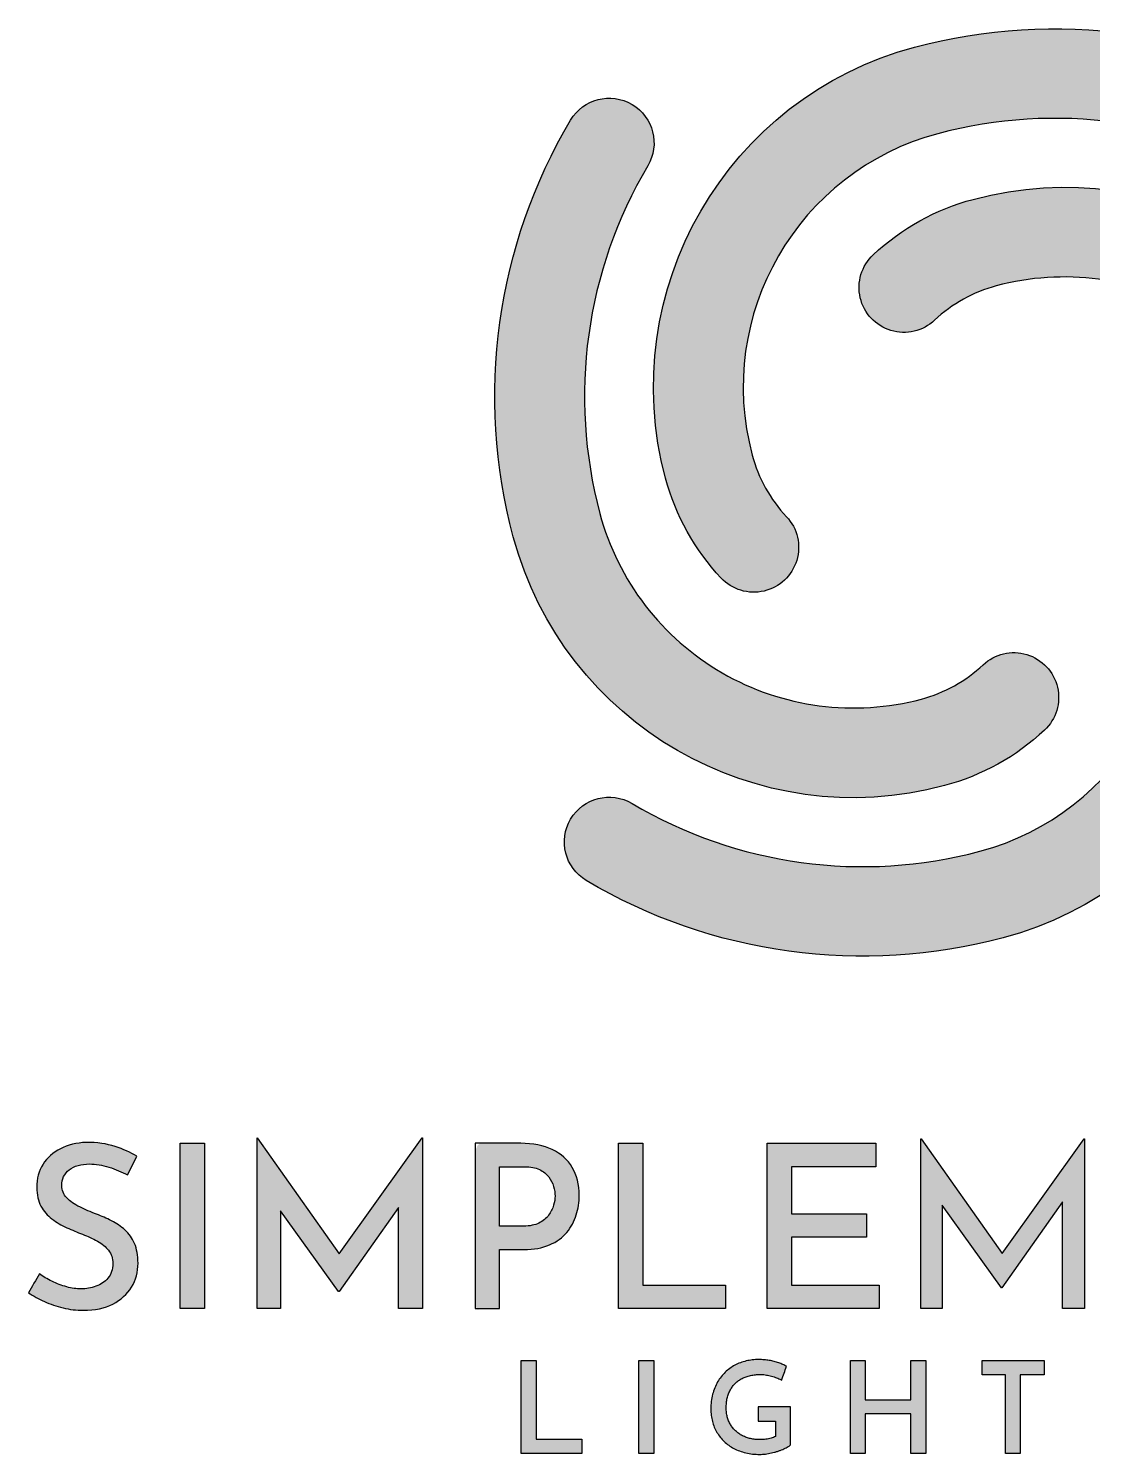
# Model space of a CAD drawing. Extents: x 19 to 206, y 19 to 162.
# Drawn here: x 18.8 to 125.7, y 19 to 162.3 of the extents above; entities that cross this region are included whole.
import ezdxf

# ---------------------------------------------------------------- set-up
doc = ezdxf.new("R2010")
doc.units = 0
doc.layers.add('fill-base', color=250, linetype='CONTINUOUS')
doc.layers.add('logo-outline', color=7, linetype='CONTINUOUS')
doc.layers.add('fill-hero', color=140, linetype='CONTINUOUS', true_color=0x00a8ff)

msp = doc.modelspace()

# ---------------------------------------------------------------- hatches: boundary and pattern name
at = {"layer": 'fill-base', "linetype": 'Continuous'}
h = msp.add_hatch(color=256, dxfattribs=at)
h.dxf.hatch_style = 1
edge = h.paths.add_edge_path()
edge.add_arc((105.555447592182, 123.2268573076361), 23.59218832498521, 194.9999999999996, 223.1730355562345, ccw=False)
edge.add_arc((116.949599593071, 126.279911134712), 35.38828248747749, 105.00000000000011, 195.0000000000001, ccw=False)
edge.add_arc((121.8895444547624, 107.8437859242904), 54.47476377688475, 59.33331208667232, 105, ccw=False)
edge.add_arc((147.3759075015805, 150.8246180505037), 4.505707035577944, -120.66668791332711, 59.33331208667238, ccw=False)
edge.add_arc((121.8895444547624, 107.8437859242905), 45.46334970572888, 59.33331208667226, 104.9999999999999)
edge.add_arc((116.949599593071, 126.2799111347119), 26.37686841632172, 104.9999999999999, 194.9999999999999)
edge.add_arc((105.5554475921819, 123.2268573076363), 14.58077425382938, 195, 223.173035556235)
edge.add_arc((91.63585415667276, 110.167811147942), 4.50570703557793, -136.8269644437653, 43.17303555623562, ccw=False)
h = msp.add_hatch(color=256, dxfattribs=at)
h.dxf.hatch_style = 1
edge = h.paths.add_edge_path()
edge.add_arc((119.7781467587131, 122.373166893659), 23.59218832498518, 105.00000000000031, 133.1730355562353, ccw=False)
edge.add_arc((122.8312005857886, 110.9790148927698), 35.38828248747757, 14.999999999999886, 104.99999999999989, ccw=False)
edge.add_arc((104.3950753753673, 106.0390700310783), 54.4747637768846, -30.666687913327678, 15, ccw=False)
edge.add_arc((147.3759075015805, 80.55270698426037), 4.505707035577895, 149.3333120866723, 329.333312086672, ccw=False)
edge.add_arc((104.3950753753673, 106.0390700310784), 45.46334970572882, 329.3333120866723, 375)
edge.add_arc((122.8312005857887, 110.9790148927698), 26.37686841632178, 15.0000000000001, 105.0000000000001)
edge.add_arc((119.7781467587128, 122.373166893659), 14.58077425382918, 104.9999999999997, 133.1730355562346)
edge.add_arc((106.7191005990188, 136.2927603291681), 4.505707035577868, 133.1730355562345, 313.17303555623585, ccw=False)
h = msp.add_hatch(color=256, dxfattribs=at)
h.dxf.hatch_style = 1
edge = h.paths.add_edge_path()
edge.add_arc((118.9244563447358, 108.150467727128), 23.59218832498501, 14.999999999999886, 43.17303555623488, ccw=False)
edge.add_arc((107.5303043438466, 105.0974139000523), 35.38828248747752, -75.00000000000011, 14.999999999999886, ccw=False)
edge.add_arc((102.590359482155, 123.5335391104736), 54.47476377688458, 239.33331208667238, 285, ccw=False)
edge.add_arc((77.1039964353371, 80.55270698426047), 4.505707035577944, 59.33331208667278, 239.33331208667238, ccw=False)
edge.add_arc((102.5903594821552, 123.5335391104736), 45.46334970572881, 239.3333120866722, 284.9999999999999)
edge.add_arc((107.5303043438466, 105.0974139000522), 26.37686841632175, 284.9999999999999, 374.9999999999999)
edge.add_arc((118.9244563447358, 108.150467727128), 14.58077425382928, 14.99999999999978, 43.17303555623476)
edge.add_arc((132.8440497802449, 121.2095138868221), 4.505707035577879, 43.17303555623448, 223.1730355562355, ccw=False)
h = msp.add_hatch(color=256, dxfattribs=at)
h.dxf.hatch_style = 1
edge = h.paths.add_edge_path()
edge.add_spline(control_points=[(24.88955800000002, 48.178616), (24.03530800000004, 48.178616), (23.35730800000004, 47.98436599999999), (22.85405800000003, 47.59511599999999), (22.35080800000002, 47.20586599999999), (22.09955800000001, 46.676366), (22.09955800000001, 46.00511599999999), (22.09955800000001, 45.53186599999999), (22.26680800000002, 45.120116), (22.60280800000002, 44.76986599999999), (22.93805800000003, 44.41886599999999), (23.37230800000002, 44.11361599999999), (23.90630800000002, 43.854866), (24.43955800000003, 43.595366), (25.00430800000002, 43.35161599999999), (25.59905800000003, 43.122866), (26.10230800000004, 42.93986599999999), (26.60105800000001, 42.72236599999999), (27.09755800000004, 42.47111599999999), (27.59330800000002, 42.219866), (28.04330800000002, 41.910866), (28.44680800000002, 41.544866), (28.85105800000001, 41.179616), (29.171308, 40.725116), (29.40755800000004, 40.183616), (29.64380800000002, 39.642116), (29.76230800000001, 38.982866), (29.76230800000001, 38.205116), (29.76230800000001, 37.320116), (29.54480800000004, 36.51986599999999), (29.11055800000001, 35.803616), (28.67555800000002, 35.08661599999999), (28.05005800000003, 34.51811599999999), (27.23480800000004, 34.099616), (26.41880800000003, 33.679616), (25.43105800000003, 33.470366), (24.27230800000002, 33.470366), (23.570308, 33.470366), (22.88855800000004, 33.549866), (22.22480800000004, 33.710366), (21.56180800000003, 33.87086599999999), (20.93630800000001, 34.083866), (20.34905799999999, 34.350866), (19.76180800000001, 34.617116), (19.23155800000002, 34.91111599999999), (18.75905800000002, 35.23136599999999), (19.125058, 35.864116), (19.49105800000002, 36.496866), (19.85705800000003, 37.129616), (20.22305800000002, 36.870116), (20.642308, 36.62261599999999), (21.11555800000004, 36.386366), (21.588058, 36.150116), (22.08005800000002, 35.96336599999999), (22.59080800000003, 35.826116), (23.101558, 35.688866), (23.58605800000002, 35.620616), (24.04355800000001, 35.620616), (24.54680800000001, 35.620616), (25.04255800000003, 35.708366), (25.53005800000001, 35.883866), (26.01755800000002, 36.058616), (26.42180800000001, 36.333866), (26.74280800000002, 36.707366), (27.06305800000001, 37.080866), (27.22355800000002, 37.572866), (27.22355800000002, 38.18336599999999), (27.22355800000002, 38.701616), (27.082558, 39.139616), (26.80055800000002, 39.49886599999999), (26.51855800000004, 39.857366), (26.14430800000001, 40.165616), (25.67930800000004, 40.42436599999999), (25.21355800000002, 40.68386599999999), (24.71480800000001, 40.912616), (24.18080800000002, 41.111366), (23.66255800000004, 41.309366), (23.13605800000004, 41.530616), (22.60280800000002, 41.774366), (22.068808, 42.01811599999999), (21.57305800000002, 42.31211599999999), (21.11630800000002, 42.654866), (20.658808, 42.99836599999999), (20.28830800000001, 43.42436599999999), (20.00705800000002, 43.93586599999999), (19.72505800000003, 44.44661599999998), (19.58405800000002, 45.07586599999999), (19.58405800000002, 45.82286599999999), (19.58405800000002, 46.70711599999999), (19.79330800000003, 47.481116), (20.21255800000002, 48.14486600000001), (20.63180800000003, 48.807866), (21.21530800000003, 49.330616), (21.96230800000003, 49.711616), (22.709308, 50.092616), (23.57105800000004, 50.306366), (24.54680800000001, 50.352116), (25.65980800000001, 50.352116), (26.62805800000006, 50.21486599999999), (27.45230800000001, 49.940366), (28.27580800000002, 49.66586599999999), (29.007808, 49.338116), (29.64830800000004, 48.95636599999999), (29.33555800000004, 48.33111599999999), (29.02280799999998, 47.70586599999999), (28.71005799999999, 47.08061599999998), (28.130308, 47.385866), (27.50555799999999, 47.64461599999999), (26.834308, 47.85836599999999), (26.16305800000003, 48.07211599999999), (25.51505800000003, 48.178616), (24.88955800000002, 48.178616)], knot_values=[0, 0, 0, 0, 1, 1, 1, 2, 2, 2, 3, 3, 3, 4, 4, 4, 5, 5, 5, 6, 6, 6, 7, 7, 7, 8, 8, 8, 9, 9, 9, 10, 10, 10, 11, 11, 11, 12, 12, 12, 13, 13, 13, 14, 14, 14, 15, 15, 15, 16, 16, 16, 17, 17, 17, 18, 18, 18, 19, 19, 19, 20, 20, 20, 21, 21, 21, 22, 22, 22, 23, 23, 23, 24, 24, 24, 25, 25, 25, 26, 26, 26, 27, 27, 27, 28, 28, 28, 29, 29, 29, 30, 30, 30, 31, 31, 31, 32, 32, 32, 33, 33, 33, 34, 34, 34, 35, 35, 35, 36, 36, 36, 37, 37, 37, 37], weights=[1, 1, 1, 1, 1, 1, 1, 1, 1, 1, 1, 1, 1, 1, 1, 1, 1, 1, 1, 1, 1, 1, 1, 1, 1, 1, 1, 1, 1, 1, 1, 1, 1, 1, 1, 1, 1, 1, 1, 1, 1, 1, 1, 1, 1, 1, 1, 1, 1, 1, 1, 1, 1, 1, 1, 1, 1, 1, 1, 1, 1, 1, 1, 1, 1, 1, 1, 1, 1, 1, 1, 1, 1, 1, 1, 1, 1, 1, 1, 1, 1, 1, 1, 1, 1, 1, 1, 1, 1, 1, 1, 1, 1, 1, 1, 1, 1, 1, 1, 1, 1, 1, 1, 1, 1, 1, 1, 1, 1, 1, 1, 1], degree=3, periodic=0)
h = msp.add_hatch(color=256, dxfattribs=at)
h.dxf.hatch_style = 1
h.paths.add_polyline_path([(33.99380800000005, 50.26061599999998), (36.44180800000003, 50.26061599999998), (36.44180800000003, 33.653366), (33.99380800000005, 33.653366)])
h = msp.add_hatch(color=256, dxfattribs=at)
h.dxf.hatch_style = 1
h.paths.add_polyline_path([(53.91830800000001, 44.667491), (58.310308, 50.809616), (58.356058, 50.809616), (58.356058, 33.653366), (55.93130800000003, 33.653366), (55.93130800000003, 43.81162999999999), (49.96130800000002, 35.368616), (49.91555800000001, 35.368616), (44.08281200000003, 43.46693499999999), (44.08280799999999, 33.653366), (41.72555800000001, 33.653366), (41.72555800000001, 50.809616), (41.74880800000003, 50.809616), (49.97468200000001, 39.1524)])
h = msp.add_hatch(color=256, dxfattribs=at)
h.dxf.hatch_style = 1
edge = h.paths.add_edge_path()
edge.add_spline(control_points=[(71.38280800000001, 49.631366), (72.259558, 49.211366), (72.93005800000002, 48.61361600000001), (73.39580800000003, 47.83586599999999), (73.860808, 47.05811599999999), (74.09330800000002, 46.11236599999999), (74.09330800000002, 44.99936599999999), (74.09330800000002, 44.343116), (73.99430800000003, 43.69586599999999), (73.79630799999998, 43.05536599999999), (73.598308, 42.41486599999999), (73.28180799999998, 41.831366), (72.84680799999998, 41.305616), (72.41180799999998, 40.779866), (71.83655800000001, 40.359866), (71.11955800000003, 40.04711599999999), (70.40255800000003, 39.73436599999999), (69.53330800000002, 39.578366), (68.51180800000002, 39.578366), (67.70355800000003, 39.578366), (66.89530799999999, 39.578366), (66.087058, 39.578366), (66.087058, 37.60361599999999), (66.087058, 35.628866), (66.087058, 33.654116), (65.27105800000002, 33.654116), (64.45505800000005, 33.654116), (63.63905800000001, 33.654116), (63.63905800000001, 39.189616), (63.63905800000001, 44.72511599999999), (63.63905800000001, 50.26061599999998), (65.16430800000005, 50.26061599999998), (66.68955800000002, 50.26061599999998), (68.21480800000005, 50.26061599999998), (69.450058, 50.26061599999998), (70.50605800000004, 50.050616), (71.38280800000001, 49.631366)], knot_values=[0, 0, 0, 0, 1, 1, 1, 2, 2, 2, 3, 3, 3, 4, 4, 4, 5, 5, 5, 6, 6, 6, 7, 7, 7, 8, 8, 8, 9, 9, 9, 10, 10, 10, 11, 11, 11, 12, 12, 12, 12], weights=[1, 1, 1, 1, 1, 1, 1, 1, 1, 1, 1, 1, 1, 1, 1, 1, 1, 1, 1, 1, 1, 1, 1, 1, 1, 1, 1, 1, 1, 1, 1, 1, 1, 1, 1, 1, 1], degree=3, periodic=0)
edge = h.paths.add_edge_path(flags=16)
edge.add_spline(control_points=[(70.04405800000005, 42.243116), (70.45580800000002, 42.448616), (70.77980800000005, 42.711866), (71.01605800000003, 43.032116), (71.25230800000003, 43.35236599999999), (71.42030800000002, 43.683866), (71.51930800000002, 44.02736599999999), (71.618308, 44.37086599999999), (71.66780800000002, 44.67986599999999), (71.66780800000002, 44.95361599999999), (71.66780800000002, 45.25886599999999), (71.618308, 45.58286599999999), (71.51930800000002, 45.92561599999999), (71.42030800000002, 46.26836599999999), (71.25605800000004, 46.588616), (71.02730800000005, 46.88636599999999), (70.798558, 47.18336599999999), (70.485808, 47.42786599999999), (70.08980800000005, 47.61836599999999), (69.693058, 47.80886599999999), (69.19805800000005, 47.90411599999999), (68.60330800000001, 47.90411599999999), (67.764558, 47.90411599999999), (66.925808, 47.90411599999999), (66.087058, 47.90411599999999), (66.087058, 45.91411599999999), (66.087058, 43.924116), (66.087058, 41.934116), (66.89530800000004, 41.934116), (67.70355800000003, 41.934116), (68.51180800000007, 41.934116), (69.12155799999998, 41.934116), (69.63305800000003, 42.036866), (70.04405800000005, 42.243116)], knot_values=[0, 0, 0, 0, 1, 1, 1, 2, 2, 2, 3, 3, 3, 4, 4, 4, 5, 5, 5, 6, 6, 6, 7, 7, 7, 8, 8, 8, 9, 9, 9, 10, 10, 10, 11, 11, 11, 11], weights=[1, 1, 1, 1, 1, 1, 1, 1, 1, 1, 1, 1, 1, 1, 1, 1, 1, 1, 1, 1, 1, 1, 1, 1, 1, 1, 1, 1, 1, 1, 1, 1, 1, 1], degree=3, periodic=0)
h = msp.add_hatch(color=256, dxfattribs=at)
h.dxf.hatch_style = 1
h.paths.add_polyline_path([(78.05105799999998, 50.26061599999998), (80.49905800000002, 50.26061599999998), (80.49905800000002, 36.009866), (88.80230800000002, 36.009866), (88.80230800000002, 33.653366), (78.05105799999998, 33.653366)])
h = msp.add_hatch(color=256, dxfattribs=at)
h.dxf.hatch_style = 1
h.paths.add_polyline_path([(92.98880799999999, 50.26061599999998), (103.899058, 50.26061599999998), (103.899058, 47.90411599999999), (95.43455800000002, 47.90411599999999), (95.43455800000002, 43.169366), (102.960808, 43.169366), (102.960808, 40.813616), (95.43455800000002, 40.813616), (95.43455800000002, 36.009866), (104.219308, 36.009866), (104.219308, 33.653366), (92.98805800000002, 33.653366), (92.98805800000002, 50.26061599999998)])
at = {"layer": 'fill-hero', "linetype": 'Continuous'}
h = msp.add_hatch(color=256, dxfattribs=at)
h.dxf.hatch_style = 1
edge = h.paths.add_edge_path()
edge.add_arc((104.7017571782046, 109.0041581411054), 23.59218832498533, 284.99999999999983, 313.17303555623477, ccw=False)
edge.add_arc((101.6487033511289, 120.3983101419943), 35.38828248747747, 195, 284.99999999999994, ccw=False)
edge.add_arc((120.0848285615504, 125.3382550036858), 54.47476377688468, 149.3333120866724, 195, ccw=False)
edge.add_arc((77.10399643533718, 150.8246180505038), 4.50570703557791, -30.666687913327223, 149.3333120866717, ccw=False)
edge.add_arc((120.0848285615504, 125.3382550036857), 45.46334970572885, 149.3333120866723, 194.9999999999999)
edge.add_arc((101.6487033511289, 120.3983101419943), 26.37686841632172, 195, 285.0000000000001)
edge.add_arc((104.7017571782047, 109.0041581411051), 14.5807742538292, 285, 313.1730355562349)
edge.add_arc((117.7608033378988, 95.08456470559607), 4.505707035577908, -46.82696444376489, 133.1730355562359, ccw=False)
h = msp.add_hatch(color=256, dxfattribs=at)
h.dxf.hatch_style = 1
h.paths.add_polyline_path([(108.416308, 33.653366), (108.416308, 50.718116), (108.439558, 50.718116), (116.578468, 39.16524), (124.818058, 50.718116), (124.863808, 50.718116), (124.863808, 33.653366), (122.667808, 33.653366), (122.667808, 44.369256), (116.560558, 35.734616), (116.514808, 35.734616), (110.567308, 44.022958), (110.567308, 33.653366)])
h = msp.add_hatch(color=256, dxfattribs=at)
h.dxf.hatch_style = 1
h.paths.add_polyline_path([(68.261044, 28.41492800000001), (69.76077099999999, 28.41492800000001), (69.76077099999999, 20.518924), (74.34968000000002, 20.518924), (74.34968000000002, 19.083288), (68.261044, 19.083288)])
h = msp.add_hatch(color=256, dxfattribs=at)
h.dxf.hatch_style = 1
h.paths.add_polyline_path([(80.08649100000002, 28.41492800000001), (81.58621399999998, 28.41492800000001), (81.58621399999998, 19.083288), (80.08649100000002, 19.083288)])
h = msp.add_hatch(color=256, dxfattribs=at)
h.dxf.hatch_style = 1
edge = h.paths.add_edge_path()
edge.add_spline(control_points=[(93.10403, 19.07047), (93.00357656396199, 19.05258470817579), (92.80724683040116, 19.0176290638793), (92.51598958367506, 18.98767556445932), (92.08256167427584, 18.9735068039124), (91.51680197507704, 19.00622008015782), (90.83007384531031, 19.11397288667093), (90.403115231067, 19.25692335766797), (90.19430599999998, 19.326835), (90.00216976984368, 19.40851873665217), (89.62511654630707, 19.56881706347034), (89.1054757068891, 19.88666967255916), (88.80478420921904, 20.14678336676984), (88.656123, 20.275383), (88.52018056260886, 20.41646794172166), (88.2488865358807, 20.69802462618987), (87.92006928852786, 21.18897596270127), (87.65525958438629, 21.72146721043394), (87.46257194301037, 22.29496233748243), (87.3467753308663, 22.90291466668013), (87.30977530015683, 23.57980200450096), (87.35038540218098, 24.29294355121117), (87.4693537478681, 25.01591483718021), (87.62978797248626, 25.45765292752592), (87.707575, 25.671831), (87.79811587404875, 25.87110040016373), (87.97533286806014, 26.26113334900027), (88.32811654433434, 26.79109684334657), (88.6163177838608, 27.08867395517029), (88.758663, 27.23565), (88.91040170378614, 27.37057102353733), (89.21200567908743, 27.63874727676223), (89.72674762495012, 27.96343413607031), (90.09786837523586, 28.11898698487351), (90.284029, 28.19701500000001), (90.47972305680798, 28.26137708319058), (90.8720551053183, 28.3904117015966), (91.48887964391577, 28.49391277887114), (92.08979168233057, 28.52679671532884), (92.65888329974449, 28.50326111454803), (93.18304418077575, 28.44325874413522), (93.51718186311216, 28.36401358389976), (93.680848, 28.325198), (93.83586726123671, 28.28106826028717), (94.133611959817, 28.19630849595597), (94.55129450910341, 28.03589328061921), (94.80333832083441, 27.90221817604349), (94.924214, 27.83811), (94.76184866666664, 27.37665466666667), (94.59948333333332, 26.91519933333334), (94.43711799999996, 26.453744), (94.37822476152391, 26.48551538204872), (94.25247804538277, 26.55335248972473), (94.04181510302256, 26.64176826982306), (93.88957557242395, 26.69484563561258), (93.809031, 26.722927), (93.72341205624716, 26.75285757991256), (93.55263587268, 26.81255733776256), (93.29136054427154, 26.8845924637409), (93.03082987481736, 26.94247209819325), (92.77744750903584, 26.98495181899474), (92.53778080927792, 27.01167319314733), (92.20990097110587, 27.02325497046413), (91.79935014775141, 27.00076381738603), (91.31174656652922, 26.92951235450872), (91.00848821278008, 26.83367344986305), (90.860846, 26.787014), (90.72603384677716, 26.73450271931526), (90.46058721614423, 26.63110742301031), (90.09841895802143, 26.40846108348892), (89.77635310499005, 26.14076024199565), (89.49874575456234, 25.82576525018602), (89.26343363153028, 25.46803538982677), (89.14977730895335, 25.2038277193056), (89.09194000000002, 25.069378), (89.04527436662725, 24.92699804462495), (88.94909032216583, 24.63353411906706), (88.8777109478249, 24.15846619163187), (88.85246581175026, 23.67453869038948), (88.87843298819107, 23.20149814666585), (88.9559378777001, 22.76026314590567), (89.05568855961101, 22.4865635421501), (89.10475799999998, 22.351925), (89.16536986486803, 22.22510978843752), (89.28519023519974, 21.97441554488972), (89.52475835028363, 21.63468905608134), (89.80363478139365, 21.33145449895372), (90.12552989234251, 21.06964884869123), (90.48726491645664, 20.84783135745287), (90.75179191299993, 20.7403070839867), (90.886481, 20.685559), (91.0299383835354, 20.64160530560567), (91.32245641177894, 20.55198114195935), (91.78809509622214, 20.48334415119317), (92.20325126726893, 20.46293362892771), (92.55717538325923, 20.47315320269551), (92.83967972053694, 20.49893490720345), (93.1136285819608, 20.54037417881711), (93.3723377066021, 20.60011640447825), (93.61000370154808, 20.67926470500975), (93.75282868771737, 20.75264528010772), (93.821848, 20.788106), (93.821848, 21.30510633333333), (93.821848, 21.82210666666667), (93.821848, 22.339107), (93.2364853333333, 22.339107), (92.65112266666667, 22.339107), (92.06576, 22.339107), (92.06576, 22.81765233333334), (92.06576, 23.29619766666667), (92.06576, 23.77474300000001), (93.151033, 23.774743), (94.236306, 23.774743), (95.32157899999999, 23.774743), (95.32157899999999, 22.49719733333333), (95.32157899999999, 21.21965166666667), (95.32157899999999, 19.94210599999999), (95.2760655488653, 19.90139163473089), (95.17746753359086, 19.81319011389224), (94.99439929506063, 19.70005179920609), (94.77874054114812, 19.59197189758723), (94.53844764428688, 19.48352640928932), (94.2772942443735, 19.38152195815895), (93.99907862362556, 19.28531323936653), (93.7079839776032, 19.19898852282401), (93.4086235884829, 19.12558932726003), (93.20583968402576, 19.08889350431605), (93.10403, 19.07047)], knot_values=[0, 0, 0, 0, 0.3060254537518148, 0.5981069256325277, 0.8774359103458927, 1.606239148517214, 2.295327799558569, 2.954912847500821, 2.954912847500821, 2.954912847500821, 3.580810038037745, 4.183190060509438, 4.772220992848313, 4.772220992848313, 4.772220992848313, 5.359026703231228, 5.943281973745748, 6.536276866898298, 7.138895214002002, 7.752294513344607, 8.387244074869775, 9.167476913084117, 9.892444856678864, 10.57478017294792, 10.57478017294792, 10.57478017294792, 11.23086136826829, 11.85893761546921, 12.47189584018604, 12.47189584018604, 12.47189584018604, 13.08042389394198, 13.68143879472315, 14.28635463323956, 14.28635463323956, 14.28635463323956, 14.90364406976103, 15.52391101642513, 16.15585589750021, 16.70602781319384, 17.23122605844033, 17.7354578214224, 17.7354578214224, 17.7354578214224, 18.21892226697864, 18.66404549799898, 19.07424096094928, 19.07424096094928, 19.07424096094928, 20.07424096094929, 20.07424096094929, 20.07424096094929, 20.27489969737758, 20.50268024912202, 20.75857672516262, 20.75857672516262, 20.75857672516262, 21.03061251505799, 21.30118133993256, 21.57106001241336, 21.83095754945826, 22.07160017987315, 22.29394847415939, 22.81442625417021, 23.30333153050093, 23.76718480682437, 23.76718480682437, 23.76718480682437, 24.20049119048379, 24.62036990048584, 25.03595728615101, 25.45265004315069, 25.8757367367467, 26.31412133409131, 26.31412133409131, 26.31412133409131, 26.76293543356792, 27.23918657330409, 27.74971068651423, 28.21480161690312, 28.6581164131969, 29.0873325949049, 29.0873325949049, 29.0873325949049, 29.50837426303884, 29.91966746384089, 30.32886301159404, 30.7408239158908, 31.16070366385323, 31.59627151997327, 31.59627151997327, 31.59627151997327, 32.04584913759339, 32.51298667960966, 33.00352252576671, 33.29134639696922, 33.57450916504616, 33.85409694382236, 34.12183179779545, 34.37046000843334, 34.60296446518633, 34.60296446518633, 34.60296446518633, 35.60296446518633, 35.60296446518633, 35.60296446518633, 36.60296446518633, 36.60296446518633, 36.60296446518633, 37.60296446518633, 37.60296446518633, 37.60296446518633, 38.60296446518633, 38.60296446518633, 38.60296446518633, 39.60296446518633, 39.60296446518633, 39.60296446518633, 39.78587465561322, 39.99921175692005, 40.24571832429097, 40.50963653238585, 40.78972066759166, 41.08654119733986, 41.39252812496424, 41.70031231420078, 42.01064311864178, 42.01064311864178, 42.01064311864178, 42.01064311864178], weights=[1, 1, 1, 1, 1, 1, 1, 1, 1, 1, 1, 1, 1, 1, 1, 1, 1, 1, 1, 1, 1, 1, 1, 1, 1, 1, 1, 1, 1, 1, 1, 1, 1, 1, 1, 1, 1, 1, 1, 1, 1, 1, 1, 1, 1, 1, 1, 1, 1, 1, 1, 1, 1, 1, 1, 1, 1, 1, 1, 1, 1, 1, 1, 1, 1, 1, 1, 1, 1, 1, 1, 1, 1, 1, 1, 1, 1, 1, 1, 1, 1, 1, 1, 1, 1, 1, 1, 1, 1, 1, 1, 1, 1, 1, 1, 1, 1, 1, 1, 1, 1, 1, 1, 1, 1, 1, 1, 1, 1, 1, 1, 1, 1, 1, 1, 1, 1, 1, 1, 1, 1, 1, 1, 1, 1, 1, 1, 1], degree=3, periodic=0)
h = msp.add_hatch(color=256, dxfattribs=at)
h.dxf.hatch_style = 1
h.paths.add_polyline_path([(108.915921, 28.41492800000001), (108.915921, 19.083288), (107.429015, 19.083288), (107.429015, 23.056925), (102.840108, 23.056925), (102.840108, 19.083288), (101.340377, 19.083288), (101.340377, 28.41492800000001), (102.840108, 28.41492800000001), (102.840108, 24.479743), (107.429015, 24.479743), (107.429015, 28.41492800000001)])
h = msp.add_hatch(color=256, dxfattribs=at)
h.dxf.hatch_style = 1
h.paths.add_polyline_path([(114.575837, 28.41492800000001), (120.818285, 28.41492800000001), (120.818285, 26.979292), (118.408466, 26.979292), (118.408466, 19.083288), (116.92156, 19.083288), (116.92156, 26.979292), (114.575837, 26.979292)])

# ---------------------------------------------------------------- linework, layer by layer
at = {"layer": 'logo-outline'}
for points in [[(88.34988388673277, 107.0849885329467, -0.1235510247152853), (82.76714359040338, 117.1207496534848, -0.4142135623730951), (107.7904381118438, 160.4623671373797, -0.2019381984217088), (149.6740114238908, 154.70019726563, -0.9999999999999948), (145.0778035792703, 146.9490388353775, 0.2019381984217089), (110.1227636967638, 151.7580095546655, 0.4142135623730951), (91.47150117311745, 119.4530752384048, 0.1235510247152854), (94.92182442661272, 113.2506337629375, -1.000000000000007)], [(120.8436259528942, 91.79859443565609, -0.1235510247152853), (110.8078648323561, 86.21585413932662, -0.4142135623730951), (67.4662473484613, 111.2391486607671, -0.2019381984217088), (73.22841722021097, 153.1227219728141, -0.9999999999999948), (80.97957565046342, 148.5265141281935, 0.2019381984217089), (76.17060493117536, 113.5714742456871, 0.4142135623730951), (108.4755392474362, 94.92021172204076, 0.1235510247152854), (114.6779807229034, 98.370534975536, -1.000000000000007)], [(103.6362779840235, 139.5787305991081, -0.1235510247152853), (113.6720391045615, 145.1614708954376, -0.4142135623730951), (157.0136565884564, 120.138176373997, -0.2019381984217088), (151.2514867167067, 78.25460306195009, -0.9999999999999948), (143.5003282864543, 82.85081090657062, 0.2019381984217089), (148.3092990057423, 117.8058507890771, 0.4142135623730951), (116.0043646894814, 136.4571133127234, 0.1235510247152854), (109.8019232140142, 133.0067900592282, -1.000000000000007)], [(136.1300200501849, 124.2923365018174, -0.1235510247152853), (141.7127603465143, 114.2565753812794, -0.4142135623730951), (116.6894658250737, 70.91495789738455, -0.2019381984217088), (74.8058925130268, 76.6771277691342, -0.9999999999999948), (79.40210035764734, 84.42828619938675, 0.2019381984217089), (114.3571402401538, 79.61931548009863, 0.4142135623730951), (133.0084027638002, 111.9242497963594, 0.1235510247152854), (129.558079510305, 118.1266912718267, -1.000000000000007)]]:
    msp.add_lwpolyline(points, format="xyb", close=True, dxfattribs=at)
for points in [[(33.99380800000005, 50.26061599999998), (36.44180800000003, 50.26061599999998), (36.44180800000003, 33.653366), (33.99380800000005, 33.653366)], [(53.91830800000001, 44.667491), (58.310308, 50.809616), (58.356058, 50.809616), (58.356058, 33.653366), (55.93130800000003, 33.653366), (55.93130800000003, 43.81162999999999), (49.96130800000002, 35.368616), (49.91555800000001, 35.368616), (44.08281200000003, 43.46693499999999), (44.08280799999999, 33.653366), (41.72555800000001, 33.653366), (41.72555800000001, 50.809616), (41.74880800000003, 50.809616), (49.97468200000001, 39.1524)], [(78.05105799999998, 50.26061599999998), (80.49905800000002, 50.26061599999998), (80.49905800000002, 36.009866), (88.80230800000002, 36.009866), (88.80230800000002, 33.653366), (78.05105799999998, 33.653366)], [(92.98880799999999, 50.26061599999998), (103.899058, 50.26061599999998), (103.899058, 47.90411599999999), (95.43455800000002, 47.90411599999999), (95.43455800000002, 43.169366), (102.960808, 43.169366), (102.960808, 40.813616), (95.43455800000002, 40.813616), (95.43455800000002, 36.009866), (104.219308, 36.009866), (104.219308, 33.653366), (92.98805800000002, 33.653366), (92.98805800000002, 50.26061599999998)], [(108.416308, 33.653366), (108.416308, 50.718116), (108.439558, 50.718116), (116.578468, 39.16524), (124.818058, 50.718116), (124.863808, 50.718116), (124.863808, 33.653366), (122.667808, 33.653366), (122.667808, 44.369256), (116.560558, 35.734616), (116.514808, 35.734616), (110.567308, 44.022958), (110.567308, 33.653366)]]:
    msp.add_lwpolyline(points, close=True, dxfattribs=at)
at = {"layer": 'logo-outline', "color": 7}
for points in [[(68.261044, 28.41492800000001), (69.76077099999999, 28.41492800000001), (69.76077099999999, 20.518924), (74.34968000000002, 20.518924), (74.34968000000002, 19.083288), (68.261044, 19.083288)], [(80.08649100000002, 28.41492800000001), (81.58621399999998, 28.41492800000001), (81.58621399999998, 19.083288), (80.08649100000002, 19.083288)], [(108.915921, 28.41492800000001), (108.915921, 19.083288), (107.429015, 19.083288), (107.429015, 23.056925), (102.840108, 23.056925), (102.840108, 19.083288), (101.340377, 19.083288), (101.340377, 28.41492800000001), (102.840108, 28.41492800000001), (102.840108, 24.479743), (107.429015, 24.479743), (107.429015, 28.41492800000001)], [(114.575837, 28.41492800000001), (120.818285, 28.41492800000001), (120.818285, 26.979292), (118.408466, 26.979292), (118.408466, 19.083288), (116.92156, 19.083288), (116.92156, 26.979292), (114.575837, 26.979292)]]:
    msp.add_lwpolyline(points, close=True, dxfattribs=at)
at = {"layer": 'logo-outline'}
for points, knots in [([(24.88955800000002, 48.178616), (24.03530800000004, 48.178616), (23.35730800000004, 47.98436599999999), (22.85405800000003, 47.59511599999999), (22.35080800000002, 47.20586599999999), (22.09955800000001, 46.676366), (22.09955800000001, 46.00511599999999), (22.09955800000001, 45.53186599999999), (22.26680800000002, 45.120116), (22.60280800000002, 44.76986599999999), (22.93805800000003, 44.41886599999999), (23.37230800000002, 44.11361599999999), (23.90630800000002, 43.854866), (24.43955800000003, 43.595366), (25.00430800000002, 43.35161599999999), (25.59905800000003, 43.122866), (26.10230800000004, 42.93986599999999), (26.60105800000001, 42.72236599999999), (27.09755800000004, 42.47111599999999), (27.59330800000002, 42.219866), (28.04330800000002, 41.910866), (28.44680800000002, 41.544866), (28.85105800000001, 41.179616), (29.171308, 40.725116), (29.40755800000004, 40.183616), (29.64380800000002, 39.642116), (29.76230800000001, 38.982866), (29.76230800000001, 38.205116), (29.76230800000001, 37.320116), (29.54480800000004, 36.51986599999999), (29.11055800000001, 35.803616), (28.67555800000002, 35.08661599999999), (28.05005800000003, 34.51811599999999), (27.23480800000004, 34.099616), (26.41880800000003, 33.679616), (25.43105800000003, 33.470366), (24.27230800000002, 33.470366), (23.570308, 33.470366), (22.88855800000004, 33.549866), (22.22480800000004, 33.710366), (21.56180800000003, 33.87086599999999), (20.93630800000001, 34.083866), (20.34905799999999, 34.350866), (19.76180800000001, 34.617116), (19.23155800000002, 34.91111599999999), (18.75905800000002, 35.23136599999999), (19.125058, 35.864116), (19.49105800000002, 36.496866), (19.85705800000003, 37.129616), (20.22305800000002, 36.870116), (20.642308, 36.62261599999999), (21.11555800000004, 36.386366), (21.588058, 36.150116), (22.08005800000002, 35.96336599999999), (22.59080800000003, 35.826116), (23.101558, 35.688866), (23.58605800000002, 35.620616), (24.04355800000001, 35.620616), (24.54680800000001, 35.620616), (25.04255800000003, 35.708366), (25.53005800000001, 35.883866), (26.01755800000002, 36.058616), (26.42180800000001, 36.333866), (26.74280800000002, 36.707366), (27.06305800000001, 37.080866), (27.22355800000002, 37.572866), (27.22355800000002, 38.18336599999999), (27.22355800000002, 38.701616), (27.082558, 39.139616), (26.80055800000002, 39.49886599999999), (26.51855800000004, 39.857366), (26.14430800000001, 40.165616), (25.67930800000004, 40.42436599999999), (25.21355800000002, 40.68386599999999), (24.71480800000001, 40.912616), (24.18080800000002, 41.111366), (23.66255800000004, 41.309366), (23.13605800000004, 41.530616), (22.60280800000002, 41.774366), (22.068808, 42.01811599999999), (21.57305800000002, 42.31211599999999), (21.11630800000002, 42.654866), (20.658808, 42.99836599999999), (20.28830800000001, 43.42436599999999), (20.00705800000002, 43.93586599999999), (19.72505800000003, 44.44661599999998), (19.58405800000002, 45.07586599999999), (19.58405800000002, 45.82286599999999), (19.58405800000002, 46.70711599999999), (19.79330800000003, 47.481116), (20.21255800000002, 48.14486600000001), (20.63180800000003, 48.807866), (21.21530800000003, 49.330616), (21.96230800000003, 49.711616), (22.709308, 50.092616), (23.57105800000004, 50.306366), (24.54680800000001, 50.352116), (25.65980800000001, 50.352116), (26.62805800000006, 50.21486599999999), (27.45230800000001, 49.940366), (28.27580800000002, 49.66586599999999), (29.007808, 49.338116), (29.64830800000004, 48.95636599999999), (29.33555800000004, 48.33111599999999), (29.02280799999998, 47.70586599999999), (28.71005799999999, 47.08061599999998), (28.130308, 47.385866), (27.50555799999999, 47.64461599999999), (26.834308, 47.85836599999999), (26.16305800000003, 48.07211599999999), (25.51505800000003, 48.178616), (24.88955800000002, 48.178616)], [0, 0, 0, 0, 1, 1, 1, 2, 2, 2, 3, 3, 3, 4, 4, 4, 5, 5, 5, 6, 6, 6, 7, 7, 7, 8, 8, 8, 9, 9, 9, 10, 10, 10, 11, 11, 11, 12, 12, 12, 13, 13, 13, 14, 14, 14, 15, 15, 15, 16, 16, 16, 17, 17, 17, 18, 18, 18, 19, 19, 19, 20, 20, 20, 21, 21, 21, 22, 22, 22, 23, 23, 23, 24, 24, 24, 25, 25, 25, 26, 26, 26, 27, 27, 27, 28, 28, 28, 29, 29, 29, 30, 30, 30, 31, 31, 31, 32, 32, 32, 33, 33, 33, 34, 34, 34, 35, 35, 35, 36, 36, 36, 37, 37, 37, 37]), ([(71.38280800000001, 49.631366), (72.259558, 49.211366), (72.93005800000002, 48.61361600000001), (73.39580800000003, 47.83586599999999), (73.860808, 47.05811599999999), (74.09330800000002, 46.11236599999999), (74.09330800000002, 44.99936599999999), (74.09330800000002, 44.343116), (73.99430800000003, 43.69586599999999), (73.79630799999998, 43.05536599999999), (73.598308, 42.41486599999999), (73.28180799999998, 41.831366), (72.84680799999998, 41.305616), (72.41180799999998, 40.779866), (71.83655800000001, 40.359866), (71.11955800000003, 40.04711599999999), (70.40255800000003, 39.73436599999999), (69.53330800000002, 39.578366), (68.51180800000002, 39.578366), (67.70355800000003, 39.578366), (66.89530799999999, 39.578366), (66.087058, 39.578366), (66.087058, 37.60361599999999), (66.087058, 35.628866), (66.087058, 33.654116), (65.27105800000002, 33.654116), (64.45505800000005, 33.654116), (63.63905800000001, 33.654116), (63.63905800000001, 39.189616), (63.63905800000001, 44.72511599999999), (63.63905800000001, 50.26061599999998), (65.16430800000005, 50.26061599999998), (66.68955800000002, 50.26061599999998), (68.21480800000005, 50.26061599999998), (69.450058, 50.26061599999998), (70.50605800000004, 50.050616), (71.38280800000001, 49.631366)], [0, 0, 0, 0, 1, 1, 1, 2, 2, 2, 3, 3, 3, 4, 4, 4, 5, 5, 5, 6, 6, 6, 7, 7, 7, 8, 8, 8, 9, 9, 9, 10, 10, 10, 11, 11, 11, 12, 12, 12, 12]), ([(70.04405800000005, 42.243116), (70.45580800000002, 42.448616), (70.77980800000005, 42.711866), (71.01605800000003, 43.032116), (71.25230800000003, 43.35236599999999), (71.42030800000002, 43.683866), (71.51930800000002, 44.02736599999999), (71.618308, 44.37086599999999), (71.66780800000002, 44.67986599999999), (71.66780800000002, 44.95361599999999), (71.66780800000002, 45.25886599999999), (71.618308, 45.58286599999999), (71.51930800000002, 45.92561599999999), (71.42030800000002, 46.26836599999999), (71.25605800000004, 46.588616), (71.02730800000005, 46.88636599999999), (70.798558, 47.18336599999999), (70.485808, 47.42786599999999), (70.08980800000005, 47.61836599999999), (69.693058, 47.80886599999999), (69.19805800000005, 47.90411599999999), (68.60330800000001, 47.90411599999999), (67.764558, 47.90411599999999), (66.925808, 47.90411599999999), (66.087058, 47.90411599999999), (66.087058, 45.91411599999999), (66.087058, 43.924116), (66.087058, 41.934116), (66.89530800000004, 41.934116), (67.70355800000003, 41.934116), (68.51180800000007, 41.934116), (69.12155799999998, 41.934116), (69.63305800000003, 42.036866), (70.04405800000005, 42.243116)], [0, 0, 0, 0, 1, 1, 1, 2, 2, 2, 3, 3, 3, 4, 4, 4, 5, 5, 5, 6, 6, 6, 7, 7, 7, 8, 8, 8, 9, 9, 9, 10, 10, 10, 11, 11, 11, 11])]:
    msp.add_open_spline(points, degree=3, knots=knots, dxfattribs=at)
at = {"layer": 'logo-outline', "color": 7}
msp.add_open_spline([(93.10403, 19.07047), (93.00357656396199, 19.05258470817579), (92.80724683040116, 19.0176290638793), (92.51598958367506, 18.98767556445932), (92.08256167427584, 18.9735068039124), (91.51680197507704, 19.00622008015782), (90.83007384531031, 19.11397288667093), (90.403115231067, 19.25692335766797), (90.19430599999998, 19.326835), (90.00216976984368, 19.40851873665217), (89.62511654630707, 19.56881706347034), (89.1054757068891, 19.88666967255916), (88.80478420921904, 20.14678336676984), (88.656123, 20.275383), (88.52018056260886, 20.41646794172166), (88.2488865358807, 20.69802462618987), (87.92006928852786, 21.18897596270127), (87.65525958438629, 21.72146721043394), (87.46257194301037, 22.29496233748243), (87.3467753308663, 22.90291466668013), (87.30977530015683, 23.57980200450096), (87.35038540218098, 24.29294355121117), (87.4693537478681, 25.01591483718021), (87.62978797248626, 25.45765292752592), (87.707575, 25.671831), (87.79811587404875, 25.87110040016373), (87.97533286806014, 26.26113334900027), (88.32811654433434, 26.79109684334657), (88.6163177838608, 27.08867395517029), (88.758663, 27.23565), (88.91040170378614, 27.37057102353733), (89.21200567908743, 27.63874727676223), (89.72674762495012, 27.96343413607031), (90.09786837523586, 28.11898698487351), (90.284029, 28.19701500000001), (90.47972305680798, 28.26137708319058), (90.8720551053183, 28.3904117015966), (91.48887964391577, 28.49391277887114), (92.08979168233057, 28.52679671532884), (92.65888329974449, 28.50326111454803), (93.18304418077575, 28.44325874413522), (93.51718186311216, 28.36401358389976), (93.680848, 28.325198), (93.83586726123671, 28.28106826028717), (94.133611959817, 28.19630849595597), (94.55129450910341, 28.03589328061921), (94.80333832083441, 27.90221817604349), (94.924214, 27.83811), (94.76184866666664, 27.37665466666667), (94.59948333333332, 26.91519933333334), (94.43711799999996, 26.453744), (94.37822476152391, 26.48551538204872), (94.25247804538277, 26.55335248972473), (94.04181510302256, 26.64176826982306), (93.88957557242395, 26.69484563561258), (93.809031, 26.722927), (93.72341205624716, 26.75285757991256), (93.55263587268, 26.81255733776256), (93.29136054427154, 26.8845924637409), (93.03082987481736, 26.94247209819325), (92.77744750903584, 26.98495181899474), (92.53778080927792, 27.01167319314733), (92.20990097110587, 27.02325497046413), (91.79935014775141, 27.00076381738603), (91.31174656652922, 26.92951235450872), (91.00848821278008, 26.83367344986305), (90.860846, 26.787014), (90.72603384677716, 26.73450271931526), (90.46058721614423, 26.63110742301031), (90.09841895802143, 26.40846108348892), (89.77635310499005, 26.14076024199565), (89.49874575456234, 25.82576525018602), (89.26343363153028, 25.46803538982677), (89.14977730895335, 25.2038277193056), (89.09194000000002, 25.069378), (89.04527436662725, 24.92699804462495), (88.94909032216583, 24.63353411906706), (88.8777109478249, 24.15846619163187), (88.85246581175026, 23.67453869038948), (88.87843298819107, 23.20149814666585), (88.9559378777001, 22.76026314590567), (89.05568855961101, 22.4865635421501), (89.10475799999998, 22.351925), (89.16536986486803, 22.22510978843752), (89.28519023519974, 21.97441554488972), (89.52475835028363, 21.63468905608134), (89.80363478139365, 21.33145449895372), (90.12552989234251, 21.06964884869123), (90.48726491645664, 20.84783135745287), (90.75179191299993, 20.7403070839867), (90.886481, 20.685559), (91.0299383835354, 20.64160530560567), (91.32245641177894, 20.55198114195935), (91.78809509622214, 20.48334415119317), (92.20325126726893, 20.46293362892771), (92.55717538325923, 20.47315320269551), (92.83967972053694, 20.49893490720345), (93.1136285819608, 20.54037417881711), (93.3723377066021, 20.60011640447825), (93.61000370154808, 20.67926470500975), (93.75282868771737, 20.75264528010772), (93.821848, 20.788106), (93.821848, 21.30510633333333), (93.821848, 21.82210666666667), (93.821848, 22.339107), (93.2364853333333, 22.339107), (92.65112266666667, 22.339107), (92.06576, 22.339107), (92.06576, 22.81765233333334), (92.06576, 23.29619766666667), (92.06576, 23.77474300000001), (93.151033, 23.774743), (94.236306, 23.774743), (95.32157899999999, 23.774743), (95.32157899999999, 22.49719733333333), (95.32157899999999, 21.21965166666667), (95.32157899999999, 19.94210599999999), (95.2760655488653, 19.90139163473089), (95.17746753359086, 19.81319011389224), (94.99439929506063, 19.70005179920609), (94.77874054114812, 19.59197189758723), (94.53844764428688, 19.48352640928932), (94.2772942443735, 19.38152195815895), (93.99907862362556, 19.28531323936653), (93.7079839776032, 19.19898852282401), (93.4086235884829, 19.12558932726003), (93.20583968402576, 19.08889350431605), (93.10403, 19.07047)], degree=3, knots=[0, 0, 0, 0, 0.3060254537518148, 0.5981069256325277, 0.8774359103458927, 1.606239148517214, 2.295327799558569, 2.954912847500821, 2.954912847500821, 2.954912847500821, 3.580810038037745, 4.183190060509438, 4.772220992848313, 4.772220992848313, 4.772220992848313, 5.359026703231228, 5.943281973745748, 6.536276866898298, 7.138895214002002, 7.752294513344607, 8.387244074869775, 9.167476913084117, 9.892444856678864, 10.57478017294792, 10.57478017294792, 10.57478017294792, 11.23086136826829, 11.85893761546921, 12.47189584018604, 12.47189584018604, 12.47189584018604, 13.08042389394198, 13.68143879472315, 14.28635463323956, 14.28635463323956, 14.28635463323956, 14.90364406976103, 15.52391101642513, 16.15585589750021, 16.70602781319384, 17.23122605844033, 17.7354578214224, 17.7354578214224, 17.7354578214224, 18.21892226697864, 18.66404549799898, 19.07424096094928, 19.07424096094928, 19.07424096094928, 20.07424096094929, 20.07424096094929, 20.07424096094929, 20.27489969737758, 20.50268024912202, 20.75857672516262, 20.75857672516262, 20.75857672516262, 21.03061251505799, 21.30118133993256, 21.57106001241336, 21.83095754945826, 22.07160017987315, 22.29394847415939, 22.81442625417021, 23.30333153050093, 23.76718480682437, 23.76718480682437, 23.76718480682437, 24.20049119048379, 24.62036990048584, 25.03595728615101, 25.45265004315069, 25.8757367367467, 26.31412133409131, 26.31412133409131, 26.31412133409131, 26.76293543356792, 27.23918657330409, 27.74971068651423, 28.21480161690312, 28.6581164131969, 29.0873325949049, 29.0873325949049, 29.0873325949049, 29.50837426303884, 29.91966746384089, 30.32886301159404, 30.7408239158908, 31.16070366385323, 31.59627151997327, 31.59627151997327, 31.59627151997327, 32.04584913759339, 32.51298667960966, 33.00352252576671, 33.29134639696922, 33.57450916504616, 33.85409694382236, 34.12183179779545, 34.37046000843334, 34.60296446518633, 34.60296446518633, 34.60296446518633, 35.60296446518633, 35.60296446518633, 35.60296446518633, 36.60296446518633, 36.60296446518633, 36.60296446518633, 37.60296446518633, 37.60296446518633, 37.60296446518633, 38.60296446518633, 38.60296446518633, 38.60296446518633, 39.60296446518633, 39.60296446518633, 39.60296446518633, 39.78587465561322, 39.99921175692005, 40.24571832429097, 40.50963653238585, 40.78972066759166, 41.08654119733986, 41.39252812496424, 41.70031231420078, 42.01064311864178, 42.01064311864178, 42.01064311864178, 42.01064311864178], dxfattribs=at)

doc.saveas('drawing.dxf')
